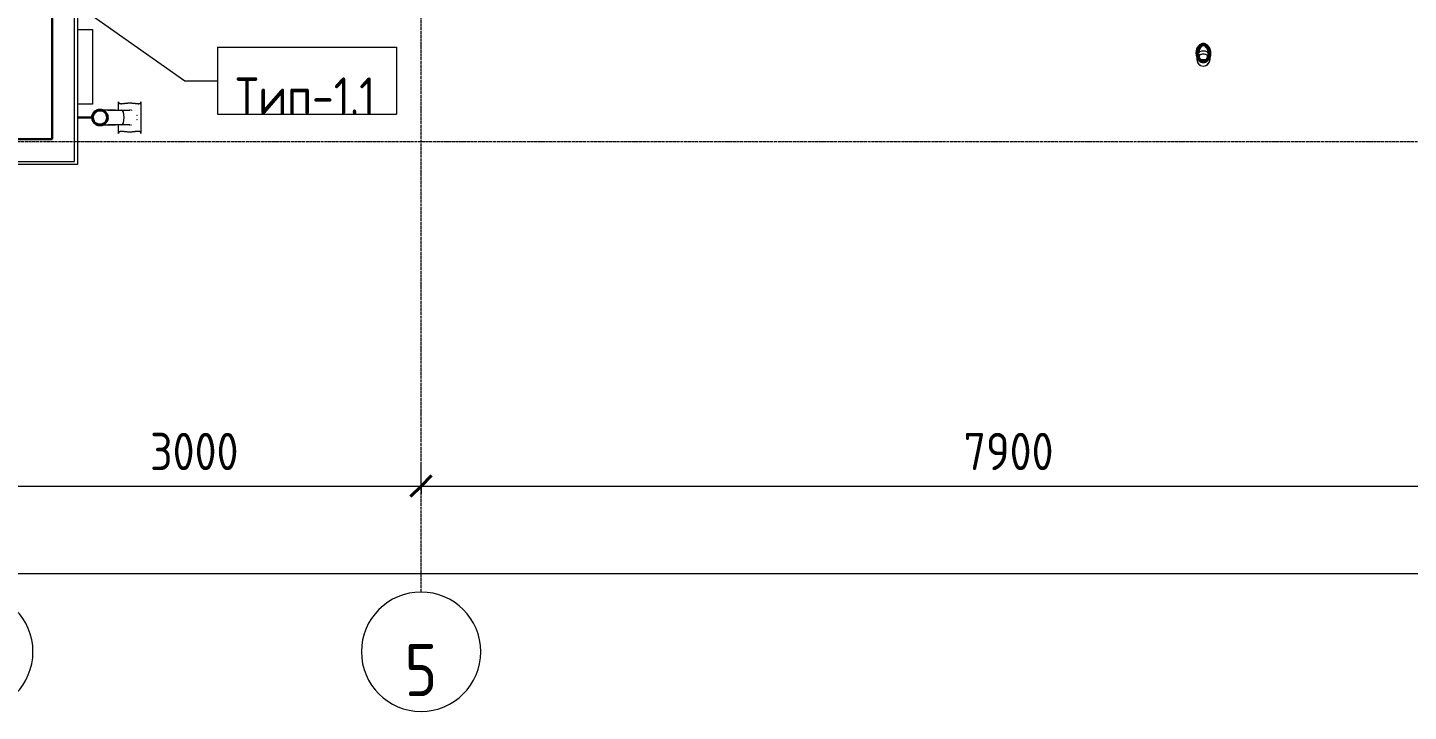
# Model space of a CAD drawing. Header units: millimetres. Extents: x -10474 to 67905, y -3824 to 44223.
# Drawn here: x 7514 to 16764, y -3824 to 759 of the extents above; entities that cross this region are included whole.
import ezdxf

# ---------------------------------------------------------------- set-up
doc = ezdxf.new("R2010")
doc.units = ezdxf.units.MM
doc.linetypes.add('ADSK_Линия сетки', pattern=[25, 20, -2.5, 0, -2.5])
for name, color, linetype, lineweight in [('Марки', 7, 'Continuous', 20), ('Обобщенные модели', 7, 'Continuous', 18), ('Оси', 7, 'Continuous', 9), ('Размеры', 7, 'Continuous', 9), ('Размеры-100', 7, 'Continuous', 9), ('Стены несущие', 7, 'Continuous', 30), ('Стены отделка', 7, 'Continuous', 30)]:
    doc.layers.add(name, color=color, linetype=linetype, lineweight=lineweight)
doc.styles.add('GOST Common', font='GOST_Common.ttf', dxfattribs={"width": 0.9, "height": 350})
doc.styles.add('GOST Common_2', font='GOST_Common.ttf', dxfattribs={"width": 0.9, "height": 250})
doc.styles.add('GOST Common_B', font='', dxfattribs={"width": 0.9, "height": 250})
doc.styles.get('GOST Common_B').set_extended_font_data('GOST Common', bold=True)
doc.dimstyles.new('ADSK_Основной_2_5_мм_Оси', dxfattribs={"dimscale": 304.8, "dimtxt": 251.428749, "dimasz": 0.463911, "dimexe": 0.492126, "dimexo": 0.492126, "dimgap": 0.098425, "dimtad": 1, "dimrnd": 0.01, "dimdsep": 46, "dimtxsty": 'GOST Common_2', "dimblk1": 'OBLIQUE', "dimblk2": 'OBLIQUE', "dimsah": 1, "dimcen": 0.09, "dimdle": 0.492126, "dimazin": 2, "dimtfac": 1, "dimtdec": 4, "dimtix": 1, "dimtmove": 0, "dimatfit": 3, "dimfxl": 1, "dimtvp": 1, "dimtolj": 1, "dimtzin": 0, "dimlwd": 20, "dimlwe": 20, "dimarcsym": 2})

# ---------------------------------------------------------------- blocks, each defined once
blk = doc.blocks.new('Водосток - Тип 1 _карниз больше 490мм_-5158564-План потолков 2-го этажа')
at = {"layer": 'Обобщенные модели', "lineweight": 9}
h = blk.add_hatch(dxfattribs=at)
h.set_pattern_fill('FP_8', color=256, style=0, pattern_type=2)
h.set_pattern_definition([(135, (281.1, -7838.13), (-106.066, -106.066), [])])
h.paths.add_polyline_path([(173.7, 148.9), (173.3, 172.1), (164.1, 191.2), (144.7, 205.5), (125, 210), (103.3, 205), (85.9, 191.2), (76.3, 171.1), (76.3, 148.9), (85.9, 128.8), (105.6, 114.4), (125, 110), (146.7, 115), (164.1, 128.8), (173.3, 147.9)])
at = {"layer": 'Обобщенные модели'}
for p, q in [((18.8, 435), (24.9, 435)), ((225.1, 435), (231.2, 435)), ((24.9, 285), (18.8, 285)), ((75, 213.8), (75, 306.2)), ((75, 263.6), (75, 306.2)), ((175, 306.2), (175, 213.8)), ((175, 306.2), (175, 263.6)), ((231.2, 285), (225.1, 285)), ((75, 213.8), (75, 256.4)), ((175, 256.4), (175, 213.8)), ((120, 10), (120, 109.1)), ((130, 109.1), (130, 10))]:
    blk.add_line(p, q, dxfattribs=at)
at = {"layer": 'Обобщенные модели', "flags": 128}
for points in [[(75, 256.4), (75, 262), (75, 267.6), (75, 273.1), (75, 278.5), (75, 283.8), (75, 288.9), (75, 294), (75, 298.9), (75, 303.6), (75, 308.2), (75, 312.7), (75, 317), (75, 321.1), (75, 325.1), (75, 328.8), (75, 332.4), (75, 335.7), (75, 338.9), (75, 341.9), (75, 344.6), (75, 347.2), (75, 349.5), (75, 351.6), (75, 353.4), (75, 355.1), (75, 356.5), (75, 357.7), (75, 358.6), (75, 359.3), (75, 359.8), (75, 360), (75, 360)], [(175, 360), (175, 359.9), (175, 359.5), (175, 358.9), (175, 358.1), (175, 357), (175, 355.7), (175, 354.2), (175, 352.4), (175, 350.4), (175, 348.2), (175, 345.7), (175, 343), (175, 340.2), (175, 337.1), (175, 333.8), (175, 330.3), (175, 326.6), (175, 322.8), (175, 318.7), (175, 314.5), (175, 310.1), (175, 305.6), (175, 300.9), (175, 296), (175, 291), (175, 285.9), (175, 280.7), (175, 275.4), (175, 269.9), (175, 264.4), (175, 258.7), (175, 256.4)], [(75, 263.6), (75, 258), (75, 252.4), (75, 246.9), (75, 241.5), (75, 236.2), (75, 231.1), (75, 226), (75, 221.1), (75, 216.4), (75, 211.8), (75, 207.3), (75, 203), (75, 198.9), (75, 194.9), (75, 191.2), (75, 187.6), (75, 184.3), (75, 181.1), (75, 178.1), (75, 175.4), (75, 173)], [(175, 173), (175, 174.3), (175, 177), (175, 179.8), (175, 182.9), (175, 186.2), (175, 189.7), (175, 193.4), (175, 197.2), (175, 201.3), (175, 205.5), (175, 209.9), (175, 214.4), (175, 219.1), (175, 224), (175, 229), (175, 234.1), (175, 239.3), (175, 244.6), (175, 250.1), (175, 255.6), (175, 261.3), (175, 263.6)]]:
    blk.add_lwpolyline(points, dxfattribs=at)
at = {"layer": 'Обобщенные модели'}
for centre, radius, start, end in [((125, 360), 50, 163.32487, 166.67519), ((125, 360), 50, 103.32484, 106.67517), ((125, 360), 50, 73.32483, 76.67516), ((125, 360), 50, 13.32481, 16.67513), ((125, 360), 50, 174.54437, 183.38559), ((125, 360), 50, 356.72694, 5.45563), ((125, 160), 52, 90, 270), ((125, 160), 52, 270, 90)]:
    blk.add_arc(centre, radius, start, end, dxfattribs=at)
at = {"layer": 'Обобщенные модели', "lineweight": 40}
for start, end in [(90, 270), (270, 90)]:
    blk.add_arc((125, 160), 50, start, end, dxfattribs=at)
at = {"layer": 'Обобщенные модели'}
for start_param, end_param in [(4.712389, 6.283185), (4.712389, 6.283185), (3.141593, 4.712389), (3.141593, 4.712389)]:
    blk.add_ellipse((125, 306.2), major_axis=(-50, 0), ratio=0.309017, start_param=start_param, end_param=end_param, dxfattribs=at)
for points, knots in [([(18.8, 285), (21.1, 285), (25.1, 285.7), (28.9, 288.6), (30.8, 292.1), (31.6, 294.9), (32, 297.4), (32.1, 299.4), (32.2, 301.5), (32.2, 303.8), (32.1, 306.2), (31.9, 308.7), (31.6, 311.4), (31.3, 314.1), (31, 317), (30.6, 319.9), (30.2, 322.9), (29.8, 326), (29.4, 329.2), (29, 332.4), (28.7, 335.7), (28.3, 340.2), (27.8, 345.9), (27.4, 355.3), (27.4, 364.8), (27.8, 374.1), (28.3, 379.8), (28.7, 384.3), (29, 387.6), (29.4, 390.8), (29.8, 394), (30.2, 397.1), (30.6, 400.1), (31, 403.1), (31.3, 405.9), (31.6, 408.6), (31.9, 411.3), (32.1, 413.8), (32.2, 416.2), (32.2, 418.5), (32.1, 420.6), (32, 422.7), (31.6, 425.1), (30.8, 427.9), (28.9, 431.5), (25.1, 434.3), (21.1, 435), (18.8, 435)], [-1, -1, -1, -1, -0.941176, -0.882353, -0.852941, -0.823529, -0.808824, -0.794118, -0.779412, -0.764706, -0.75, -0.735294, -0.720588, -0.705882, -0.691176, -0.676471, -0.661765, -0.647059, -0.632353, -0.617647, -0.602941, -0.588235, -0.558824, -0.529412, -0.470588, -0.441176, -0.411765, -0.397059, -0.382353, -0.367647, -0.352941, -0.338235, -0.323529, -0.308824, -0.294118, -0.279412, -0.264706, -0.25, -0.235294, -0.220588, -0.205882, -0.191176, -0.176471, -0.147059, -0.117647, -0.058824, 0, 0, 0, 0]), ([(18.8, 435), (22.1, 435), (28.9, 435), (39.4, 435), (48.4, 435), (56, 435), (60.8, 435), (64.9, 435), (67.9, 435), (71, 435), (74.3, 435), (77.6, 435), (81, 435), (83.9, 435), (86.4, 435), (88.2, 435), (90.2, 435), (92.8, 435), (96.1, 435), (99.6, 435), (102.5, 435), (104.8, 435), (107.1, 435), (110.3, 435), (116, 435), (121.3, 435), (125, 435)], [-1, -1, -1, -1, -0.875, -0.75, -0.625, -0.5625, -0.5, -0.46875, -0.4375, -0.40625, -0.375, -0.34375, -0.3125, -0.28125, -0.265625, -0.25, -0.234375, -0.21875, -0.1875, -0.15625, -0.140625, -0.125, -0.109375, -0.09375, -0.0625, 0, 0, 0, 0]), ([(125, 435), (128.7, 435), (134, 435), (139.7, 435), (142.9, 435), (145.2, 435), (147.5, 435), (150.4, 435), (153.9, 435), (157.2, 435), (159.8, 435), (161.8, 435), (163.6, 435), (166.1, 435), (169, 435), (172.4, 435), (175.7, 435), (179, 435), (182.1, 435), (185.1, 435), (189.2, 435), (194, 435), (201.6, 435), (210.6, 435), (221.1, 435), (227.9, 435), (231.2, 435)], [-1, -1, -1, -1, -0.9375, -0.90625, -0.890625, -0.875, -0.859375, -0.84375, -0.8125, -0.78125, -0.765625, -0.75, -0.734375, -0.71875, -0.6875, -0.65625, -0.625, -0.59375, -0.5625, -0.53125, -0.5, -0.4375, -0.375, -0.25, -0.125, 0, 0, 0, 0]), ([(231.2, 435), (228.9, 435), (224.9, 434.3), (221.1, 431.4), (219.2, 427.9), (218.4, 425.1), (218, 422.6), (217.9, 420.6), (217.8, 418.5), (217.8, 416.2), (217.9, 413.8), (218.1, 411.3), (218.4, 408.6), (218.7, 405.9), (219, 403), (219.4, 400.1), (219.8, 397.1), (220.2, 394), (220.6, 390.8), (221, 387.6), (221.3, 384.3), (221.7, 379.8), (222.2, 374.1), (222.6, 364.7), (222.6, 355.2), (222.2, 345.9), (221.7, 340.2), (221.3, 335.7), (221, 332.4), (220.6, 329.2), (220.2, 326), (219.8, 322.9), (219.4, 319.9), (219, 316.9), (218.7, 314.1), (218.4, 311.4), (218.1, 308.7), (217.9, 306.2), (217.8, 303.8), (217.8, 301.5), (217.9, 299.4), (218, 297.3), (218.4, 294.9), (219.2, 292.1), (221.1, 288.5), (224.9, 285.7), (228.9, 285), (231.2, 285)], [-1, -1, -1, -1, -0.941176, -0.882353, -0.852941, -0.823529, -0.808824, -0.794118, -0.779412, -0.764706, -0.75, -0.735294, -0.720588, -0.705882, -0.691176, -0.676471, -0.661765, -0.647059, -0.632353, -0.617647, -0.602941, -0.588235, -0.558824, -0.529412, -0.470588, -0.441176, -0.411765, -0.397059, -0.382353, -0.367647, -0.352941, -0.338235, -0.323529, -0.308824, -0.294118, -0.279412, -0.264706, -0.25, -0.235294, -0.220588, -0.205882, -0.191176, -0.176471, -0.147059, -0.117647, -0.058824, 0, 0, 0, 0]), ([(74.3, 285), (73.2, 285), (71, 285), (67.9, 285), (64.9, 285), (60.8, 285), (56, 285), (48.4, 285), (39.4, 285), (28.9, 285), (22.1, 285), (18.8, 285)], [-0.625, -0.625, -0.625, -0.625, -0.59375, -0.5625, -0.53125, -0.5, -0.4375, -0.375, -0.25, -0.125, 0, 0, 0, 0]), ([(231.2, 285), (227.9, 285), (221.1, 285), (210.6, 285), (201.6, 285), (194, 285), (189.2, 285), (185.1, 285), (182.1, 285), (179, 285), (176.8, 285), (175.7, 285)], [-1, -1, -1, -1, -0.875, -0.75, -0.625, -0.5625, -0.5, -0.46875, -0.4375, -0.40625, -0.375, -0.375, -0.375, -0.375])]:
    blk.add_open_spline(points, degree=3, knots=knots, dxfattribs=at)
blk = doc.blocks.new('_ Колено трубы 135 - _ Колено трубы 135-2851610-План потолков 2-го этажа')
at = {"layer": 'Обобщенные модели', "lineweight": 9}
h = blk.add_hatch(dxfattribs=at)
h.set_pattern_fill('FP_80', color=256, style=0, pattern_type=2)
h.set_pattern_definition([(45, (0, 0), (-106.066, 106.066), [])])
h.paths.add_polyline_path([(15430.6, 563.4), (15433.3, 575.9), (15434.1, 588.9), (15431.7, 606.8), (15427.3, 620.1), (15422.2, 629.5), (15418.8, 634.1), (15416.6, 634.5), (15407.9, 641.7), (15399.5, 645.6), (15390.7, 646.9), (15386.7, 646.9), (15378.7, 644.7), (15367.4, 636.9), (15364.5, 634.1), (15361.6, 633.1), (15354.1, 620.1), (15349.7, 606.8), (15348.4, 601.4), (15347.3, 588.6), (15349.7, 568.9), (15351.7, 563.4), (15353.1, 564.6), (15350.3, 579.5), (15350.2, 594.5), (15352.4, 607.8), (15356.1, 618.4), (15362.7, 629.7), (15365.9, 634.1), (15371.3, 635), (15380.5, 640.5), (15386.7, 642.1), (15395.1, 642.1), (15400.9, 640.5), (15408.8, 636), (15411.5, 634.1), (15415.5, 634.1), (15424.2, 620.9), (15427.5, 613.6), (15431, 598.1), (15431.5, 583.4), (15429.4, 569.4), (15429, 563.4), (15430.2, 563.4)])
at = {"layer": 'Обобщенные модели'}
for p, q in [((15347.3, 575.6), (15347.3, 587.8)), ((15434.1, 587.8), (15434.1, 575.6))]:
    blk.add_line(p, q, dxfattribs=at)
at = {"layer": 'Обобщенные модели', "lineweight": 40}
for p, q in [((15353.4, 563.4), (15350.9, 563.4)), ((15362.3, 634.1), (15364.5, 634.1)), ((15370, 634.1), (15365.9, 634.1)), ((15415.5, 634.1), (15411.5, 634.1)), ((15417, 634.1), (15419.2, 634.1)), ((15430.6, 563.4), (15428.1, 563.4))]:
    blk.add_line(p, q, dxfattribs=at)
at = {"layer": 'Обобщенные модели', "lineweight": 40, "flags": 128}
for points in [[(15350.9, 563.4), (15348.2, 575.7), (15347.3, 588.6), (15348.4, 601.4), (15351.4, 613.6), (15356.1, 624.7), (15362.3, 634.1)], [(15365.9, 634.1), (15359.2, 625.1), (15354.1, 614.2), (15350.9, 601.9), (15349.6, 588.9), (15350.5, 575.9), (15353.4, 563.4)], [(15364.5, 634.1), (15371.3, 640.4), (15378.7, 644.7), (15386.7, 646.9), (15394.8, 646.9), (15402.7, 644.7), (15410.2, 640.4), (15417, 634.1)], [(15411.5, 634.1), (15405, 638.8), (15398, 641.7), (15390.7, 642.6), (15383.5, 641.7), (15376.5, 638.8), (15370, 634.1)], [(15428.1, 563.4), (15431, 575.9), (15431.8, 588.9), (15430.6, 601.9), (15427.3, 614.2), (15422.2, 625.1), (15415.5, 634.1)], [(15419.2, 634.1), (15425.4, 624.7), (15430.1, 613.6), (15433, 601.4), (15434.1, 588.6), (15433.3, 575.7), (15430.6, 563.4)]]:
    blk.add_lwpolyline(points, dxfattribs=at)
at = {"layer": 'Обобщенные модели'}
for centre, major_axis, start_param, end_param in [((15390.7, 575.6), (43.4, 0), 3.054861, 3.549549), ((15390.7, 575.6), (41.1, 0), 2.822715, 3.005371), ((15390.7, 610.9), (43.4, 0), 2.158753, 2.28542), ((15390.7, 610.9), (43.4, 0), 0.856172, 0.98284), ((15390.7, 575.6), (41.1, 0), 0.136222, 0.318878), ((15390.7, 575.6), (43.4, 0), 5.875229, 6.369917)]:
    blk.add_ellipse(centre, major_axis=major_axis, ratio=0.707107, start_param=start_param, end_param=end_param, dxfattribs=at)
blk = doc.blocks.new('_ Колено трубы 135 - _ Колено трубы 135-V28-План потолков 2-го этажа')
at = {"layer": 'Обобщенные модели', "lineweight": 9}
h = blk.add_hatch(dxfattribs=at)
h.set_pattern_fill('FP_81', color=256, style=0, pattern_type=2)
h.set_pattern_definition([(135, (543.77, -15390.73), (-106.066, -106.066), [])])
h.paths.add_polyline_path([(15.1, 4.4), (11.6, 14.4), (7.1, 21.3), (0, 28.2), (-14.9, 36.4), (-19.6, 37.5), (-19.3, 34.6), (-6.5, 28), (1.6, 21.2), (4, 18.8), (8.4, 11.6), (10.6, 0), (10, -5.8), (7.1, -13.7), (1.9, -20.9), (-6.5, -28), (-14.6, -32.5), (-19.6, -34.8), (-19.4, -38.2), (-6.2, -32.2), (1.3, -27), (8.8, -18.8), (12.9, -11.6), (15.1, -2.3), (15.1, 3.9)])
h.paths.add_polyline_path([(-19.6, -33.9), (-20.5, -32.8), (-30.7, -35.6), (-47.5, -36.5), (-60.6, -34.6), (-70.4, -31.4), (-77.4, -28.1), (-87.5, -19.7), (-90.7, -17.4), (-90.4, -20.7), (-79.8, -29.1), (-69.8, -34), (-58.1, -37.3), (-47.1, -38.5), (-35.5, -38.1), (-25.8, -36.4), (-19.6, -34.6)])
h.paths.add_polyline_path([(-19.6, 33.5), (-19.6, 34.8), (-37.4, 38.3), (-47.1, 38.5), (-58.1, 37.3), (-71.2, 33.5), (-80.4, 28.8), (-87.5, 23.3), (-90.7, 19.7), (-89.6, 17.5), (-80.8, 25.7), (-70.4, 31.4), (-60.6, 34.6), (-47.5, 36.5), (-38.9, 36.4), (-24.7, 33.9), (-19.6, 33.4)])
at = {"layer": 'Обобщенные модели', "lineweight": 40}
for p, q in [((-90.7, 16.2), (-90.7, 20.4)), ((-19.6, 34.8), (-19.6, 38.3)), ((-19.6, 34.8), (-19.6, 32.5)), ((-90.7, -20.4), (-90.7, -16.2)), ((-19.6, -32.5), (-19.6, -34.8)), ((-19.6, -38.3), (-19.6, -34.8))]:
    blk.add_line(p, q, dxfattribs=at)
at = {"layer": 'Обобщенные модели'}
for p, q in [((-44, 38.8), (-31.8, 38.8)), ((-31.8, 42), (0, 42)), ((0, 22.9), (0, -22.9)), ((-31.8, -38.8), (-44, -38.8)), ((0, -42), (-31.8, -42))]:
    blk.add_line(p, q, dxfattribs=at)
at = {"layer": 'Обобщенные модели', "lineweight": 40, "flags": 128}
for points in [[(-90.7, 20.4), (-83.6, 26.8), (-74.8, 32.1), (-64.6, 36), (-53.5, 38.2), (-41.9, 38.8), (-30.5, 37.6), (-19.6, 34.8)], [(-19.6, 32.5), (-30.7, 35.6), (-42.5, 36.8), (-54.3, 36.1), (-65.6, 33.5), (-75.8, 29.1), (-84.3, 23.3), (-90.7, 16.2)], [(-19.6, 38.3), (-8.9, 33.9), (0.2, 28), (7.5, 20.9), (12.5, 12.9), (15.1, 4.4), (15.1, -4.4), (12.5, -12.9), (7.5, -20.9), (0.2, -28), (-8.9, -33.9), (-19.6, -38.3)], [(-19.6, -34.8), (-10.3, -30.6), (-2.3, -25.2), (4, -18.8), (8.4, -11.6), (10.6, -3.9), (10.6, 3.9), (8.4, 11.6), (4, 18.8), (-2.3, 25.2), (-10.3, 30.6), (-19.6, 34.8)], [(-90.7, -16.2), (-84.3, -23.3), (-75.8, -29.1), (-65.6, -33.5), (-54.3, -36.1), (-42.5, -36.8), (-30.7, -35.6), (-19.6, -32.5)], [(-19.6, -34.8), (-30.5, -37.6), (-41.9, -38.8), (-53.5, -38.2), (-64.6, -36), (-74.8, -32.1), (-83.6, -26.8), (-90.7, -20.4)]]:
    blk.add_lwpolyline(points, dxfattribs=at)
at = {"layer": 'Обобщенные модели'}
for radius, start, end in [(43.4, 0, 104.20052), (42, 66.38751, 77.34414), (42, 41.61883, 60), (42, 23.59217, 38.0239), (42, 13.32478, 15), (43.4, 255.79948, 360), (42, 282.65586, 293.68049), (42, 300, 305.61514), (42, 311.20157, 318.62226), (42, 323.03491, 330), (42, 345, 346.67522)]:
    blk.add_arc((0, 0), radius, start, end, dxfattribs=at)
for centre, major_axis, start_param, end_param in [((-67.4, 0), (0, 38.8), 1.432667, 1.504676), ((-67.4, 0), (0, 38.8), 1.202623, 1.269865), ((-67.4, 0), (0, 36.8), 1.114316, 1.570796), ((-31.8, 0), (0, 36.8), 0.149789, 1.570796), ((-31.8, 0), (0, 38.8), 5.823385, 6.283185), ((-31.8, 0), (0, 38.8), 5.823385, 6.283185), ((-67.4, 0), (0, 38.8), 1.630329, 1.708925), ((-67.4, 0), (0, 38.8), 1.871728, 1.93897), ((-67.4, 0), (0, 36.8), 1.570796, 2.027276), ((-31.8, 0), (0, 36.8), 1.570796, 2.991804), ((-31.8, 0), (0, 38.8), 3.141593, 3.601393), ((-31.8, 0), (0, 38.8), 3.141593, 3.601393)]:
    blk.add_ellipse(centre, major_axis=major_axis, ratio=0.707107, start_param=start_param, end_param=end_param, dxfattribs=at)
blk.add_open_spline([(-20.6, -32.9), (-21.6, -32.2), (-24, -30.6), (-28.8, -26.4), (-34, -19.6), (-37.9, -10.2), (-39.2, 0), (-37.9, 10.2), (-34, 19.6), (-28.8, 26.4), (-24, 30.6), (-21.6, 32.2), (-20.6, 32.9)], degree=3, knots=[0.1780539, 0.1780539, 0.1780539, 0.1780539, 0.2083333, 0.25, 0.3333333, 0.4166667, 0.5, 0.5833333, 0.6666667, 0.75, 0.7916667, 0.8219461, 0.8219461, 0.8219461, 0.8219461], dxfattribs=at)
for points in [[(-19.4, 33.6), (-19, 33.8), (-18.6, 34), (-18.2, 34.3)], [(-18.2, -34.3), (-18.6, -34), (-19, -33.8), (-19.4, -33.6)]]:
    blk.add_open_spline(points, degree=3, dxfattribs=at)
blk = doc.blocks.new('Ось сетки - Круг_Ø8 мм-8258-План потолков 2-го этажа')
at = {"layer": 'Оси', "lineweight": 20}
for start, end in [(360, 180), (180, 360)]:
    blk.add_arc((0, 0), 4, start, end, dxfattribs=at)
blk = doc.blocks.new('DIMBLOCK11-План потолков 2-го этажа')
at = {"layer": 'Размеры-100', "lineweight": 20, "transparency": 16777216}
for p, q in [((7149.6, -2314), (7149.6, -2164)), ((10149.6, -2314), (10149.6, -2164)), ((7149.6, -2314), (10149.6, -2314)), ((7149.6, -2314), (7149.6, -2364)), ((10149.6, -2314), (10149.6, -2364))]:
    blk.add_line(p, q, dxfattribs=at)
at = {"layer": 'Размеры-100', "lineweight": 40, "transparency": 16777216}
for p, q in [((7149.6, -2314), (7220.3, -2243.3)), ((10149.6, -2314), (10220.3, -2243.3)), ((7149.6, -2314), (7078.9, -2384.7)), ((10149.6, -2314), (10078.9, -2384.7))]:
    blk.add_line(p, q, dxfattribs=at)
at = {"layer": 'Размеры-100', "color": 0, "lineweight": 20, "transparency": 16777216, "insert": (8334.2, -1957.3), "char_height": 250, "width": 756.843, "attachment_point": 1, "line_spacing_factor": 1.022761, "style": 'GOST Common_2'}
blk.add_mtext('3000', dxfattribs=at)
blk = doc.blocks.new('_Oblique')
at = {"color": 0, "linetype": 'ByBlock', "lineweight": -2}
blk.add_line((-0.5, -0.5), (0.5, 0.5), dxfattribs=at)
blk = doc.blocks.new('DIMBLOCK12-План потолков 2-го этажа')
at = {"layer": 'Размеры-100', "lineweight": 20, "transparency": 16777216}
for p, q in [((10149.6, -2314), (10149.6, -2164)), ((18049.6, -2314), (18049.6, -2164)), ((10149.6, -2314), (18049.6, -2314)), ((10149.6, -2314), (10149.6, -2364)), ((18049.6, -2314), (18049.6, -2364))]:
    blk.add_line(p, q, dxfattribs=at)
at = {"layer": 'Размеры-100', "lineweight": 40, "transparency": 16777216}
for p, q in [((10149.6, -2314), (10220.3, -2243.3)), ((18049.6, -2314), (18120.3, -2243.3)), ((10149.6, -2314), (10078.9, -2384.7)), ((18049.6, -2314), (17978.9, -2384.7))]:
    blk.add_line(p, q, dxfattribs=at)
at = {"layer": 'Размеры-100', "color": 0, "lineweight": 20, "transparency": 16777216, "insert": (13784.2, -1957.3), "char_height": 250, "width": 756.843, "attachment_point": 1, "line_spacing_factor": 1.022761, "style": 'GOST Common_2'}
blk.add_mtext('7900', dxfattribs=at)
blk = doc.blocks.new('DIMBLOCK19-План потолков 2-го этажа')
at = {"layer": 'Размеры-100', "lineweight": 20, "transparency": 16777216}
for p, q in [((-6500.4, -2900.8), (-6500.4, -2750.8)), ((55349.6, -2900.8), (55349.6, -2750.8)), ((-6650.4, -2900.8), (55499.6, -2900.8)), ((-6500.4, -2900.8), (-6500.4, -2950.9)), ((55349.6, -2900.8), (55349.6, -2950.9))]:
    blk.add_line(p, q, dxfattribs=at)
at = {"layer": 'Размеры-100', "lineweight": 40, "transparency": 16777216}
for p, q in [((-6500.4, -2900.8), (-6429.7, -2830.1)), ((55349.6, -2900.8), (55420.3, -2830.1)), ((-6500.4, -2900.8), (-6571.1, -2971.5)), ((55349.6, -2900.8), (55278.9, -2971.5))]:
    blk.add_line(p, q, dxfattribs=at)
at = {"layer": 'Размеры-100', "color": 0, "lineweight": 20, "transparency": 16777216, "insert": (24053.8, -2544.1), "char_height": 250, "width": 889.802, "attachment_point": 1, "line_spacing_factor": 1.022761, "style": 'GOST Common_2'}
blk.add_mtext('61850', dxfattribs=at)
blk = doc.blocks.new('ADSK_Марка_Потолок - ADSK_Марка и Смещение от уровня-155896-План потолков 2-го этажа')
at = {"layer": 'Марки'}
for p, q in [((-6, 4.5), (-6, 0)), ((-6, 4.5), (6, 4.5)), ((6, 4.5), (6, 0)), ((-6, 0), (6, 0))]:
    blk.add_line(p, q, dxfattribs=at)

msp = doc.modelspace()

# ---------------------------------------------------------------- linework, layer by layer
at = {"layer": 'Марки'}
for p, q in [((6667.973, 1742.677), (8566.688, 402.722)), ((8566.688, 402.722), (8785.716, 402.722))]:
    msp.add_line(p, q, dxfattribs=at)
at = {"layer": 'Оси', "linetype": 'ADSK_Линия сетки'}
for p, q in [((10149.565, -3024.361), (10149.565, 21114.536)), ((-9674.401, -5), (50122.26, -5))]:
    msp.add_line(p, q, dxfattribs=at)
at = {"layer": 'Стены несущие'}
for q in [(7678.134, 1888.232), (-338.149, 11.098)]:
    msp.add_line((7678.134, 11.098), q, dxfattribs=at)
at = {"layer": 'Стены отделка', "lineweight": 9}
for p, q in [((7828.134, -138.902), (7828.134, 1738.232)), ((7848.134, 1718.232), (7848.134, -158.902)), ((7848.134, 746.078), (7948.134, 746.078)), ((7948.134, 746.078), (7948.134, 246.078)), ((7948.134, 246.078), (7848.134, 246.078)), ((7848.134, -158.902), (-507.343, -158.902)), ((-487.438, -138.902), (7828.134, -138.902))]:
    msp.add_line(p, q, dxfattribs=at)

# ---------------------------------------------------------------- block references
at = {"layer": 'Марки', "xscale": 99.99999999999993, "yscale": 99.99999999999993, "zscale": 99.99999999999993}
msp.add_blockref('ADSK_Марка_Потолок - ADSK_Марка и Смещение от уровня-155896-План потолков 2-го этажа', (9385.716, 177.722), dxfattribs=at)
at = {"layer": 'Обобщенные модели'}
for name, p, rotation in [('_ Колено трубы 135 - _ Колено трубы 135-V28-План потолков 2-го этажа', (15390.733, 543.77), 269.9999999999997), ('Водосток - Тип 1 _карниз больше 490мм_-5158564-План потолков 2-го этажа', (7838.134, 281.098), 269.9999999999999)]:
    msp.add_blockref(name, p, dxfattribs=dict(at, rotation=rotation))
msp.add_blockref('_ Колено трубы 135 - _ Колено трубы 135-2851610-План потолков 2-го этажа', (0, 0), dxfattribs=at)
at = {"layer": 'Оси', "lineweight": 20, "xscale": 99.99999999999993, "yscale": 99.99999999999993, "zscale": 99.99999999999993}
for p in [(7149.565, -3424.361), (10149.565, -3424.361)]:
    msp.add_blockref('Ось сетки - Круг_Ø8 мм-8258-План потолков 2-го этажа', p, dxfattribs=at)

# ---------------------------------------------------------------- texts
at = {"layer": 'Марки', "lineweight": 9, "insert": (9375.086, 299.878), "char_height": 250, "width": 982.8, "attachment_point": 5, "line_spacing_factor": 1.022766, "style": 'GOST Common_B'}
msp.add_mtext('\\pt1143,2286,3429,4572,5715,6858,8001,9144,10287,11430,12573,13716,14859,16002,17145,18288,19431,20574,21717,22860,24003,25146,26289,27432,28575,29718,30861,32004,33147,34290,35433,36576;Тип-1.1', dxfattribs=at)
at = {"layer": 'Оси', "insert": (10148.735, -3547.265), "char_height": 350, "width": 232.2, "attachment_point": 5, "line_spacing_factor": 1.022766, "style": 'GOST Common'}
msp.add_mtext('\\pt89.999,180.0015,270.0005,359.9995,449.9985,540.001,630,719.999,810.0015,900.0005,989.9995,1079.9985,1170.001,1260,1349.999,1440.0015,1530.0005,1619.9995,1709.9985,1800.001,1890,1979.999,2070.0015,2160.0005,2249.9995,2339.9985,2430.001,2520,2609.999,2700.0015,2790.0005,2879.9995;5', dxfattribs=at)

# ---------------------------------------------------------------- dimensions: what is measured, and where the dimension line sits
at = {"layer": 'Размеры', "lineweight": 20}
for base, p1, p2, override, picture, middle in [((10149.565, -2314.023), (7149.565, -2214.038), (10149.565, -2214.038), {"dimpost": '<>', "dimfxl": 3000}, 'DIMBLOCK11-План потолков 2-го этажа', (8649.565, -2159.023)), ((18049.565, -2314.023), (10149.565, -2214.038), (18049.565, -2214.038), {"dimpost": '<>', "dimfxl": 7900}, 'DIMBLOCK12-План потолков 2-го этажа', (14099.565, -2159.023)), ((55349.565, -2900.84), (-6500.435, -2800.855), (55349.565, -2800.855), {"dimpost": '<>', "dimfxl": 61850}, 'DIMBLOCK19-План потолков 2-го этажа', (24424.565, -2745.84))]:
    dim = msp.add_linear_dim(base=base, p1=p1, p2=p2, dimstyle='ADSK_Основной_2_5_мм_Оси', override=override, dxfattribs=at)
    dim.commit()
    dim.dimension.update_dxf_attribs({"geometry": picture, "text_midpoint": middle})

doc.saveas('drawing.dxf')
